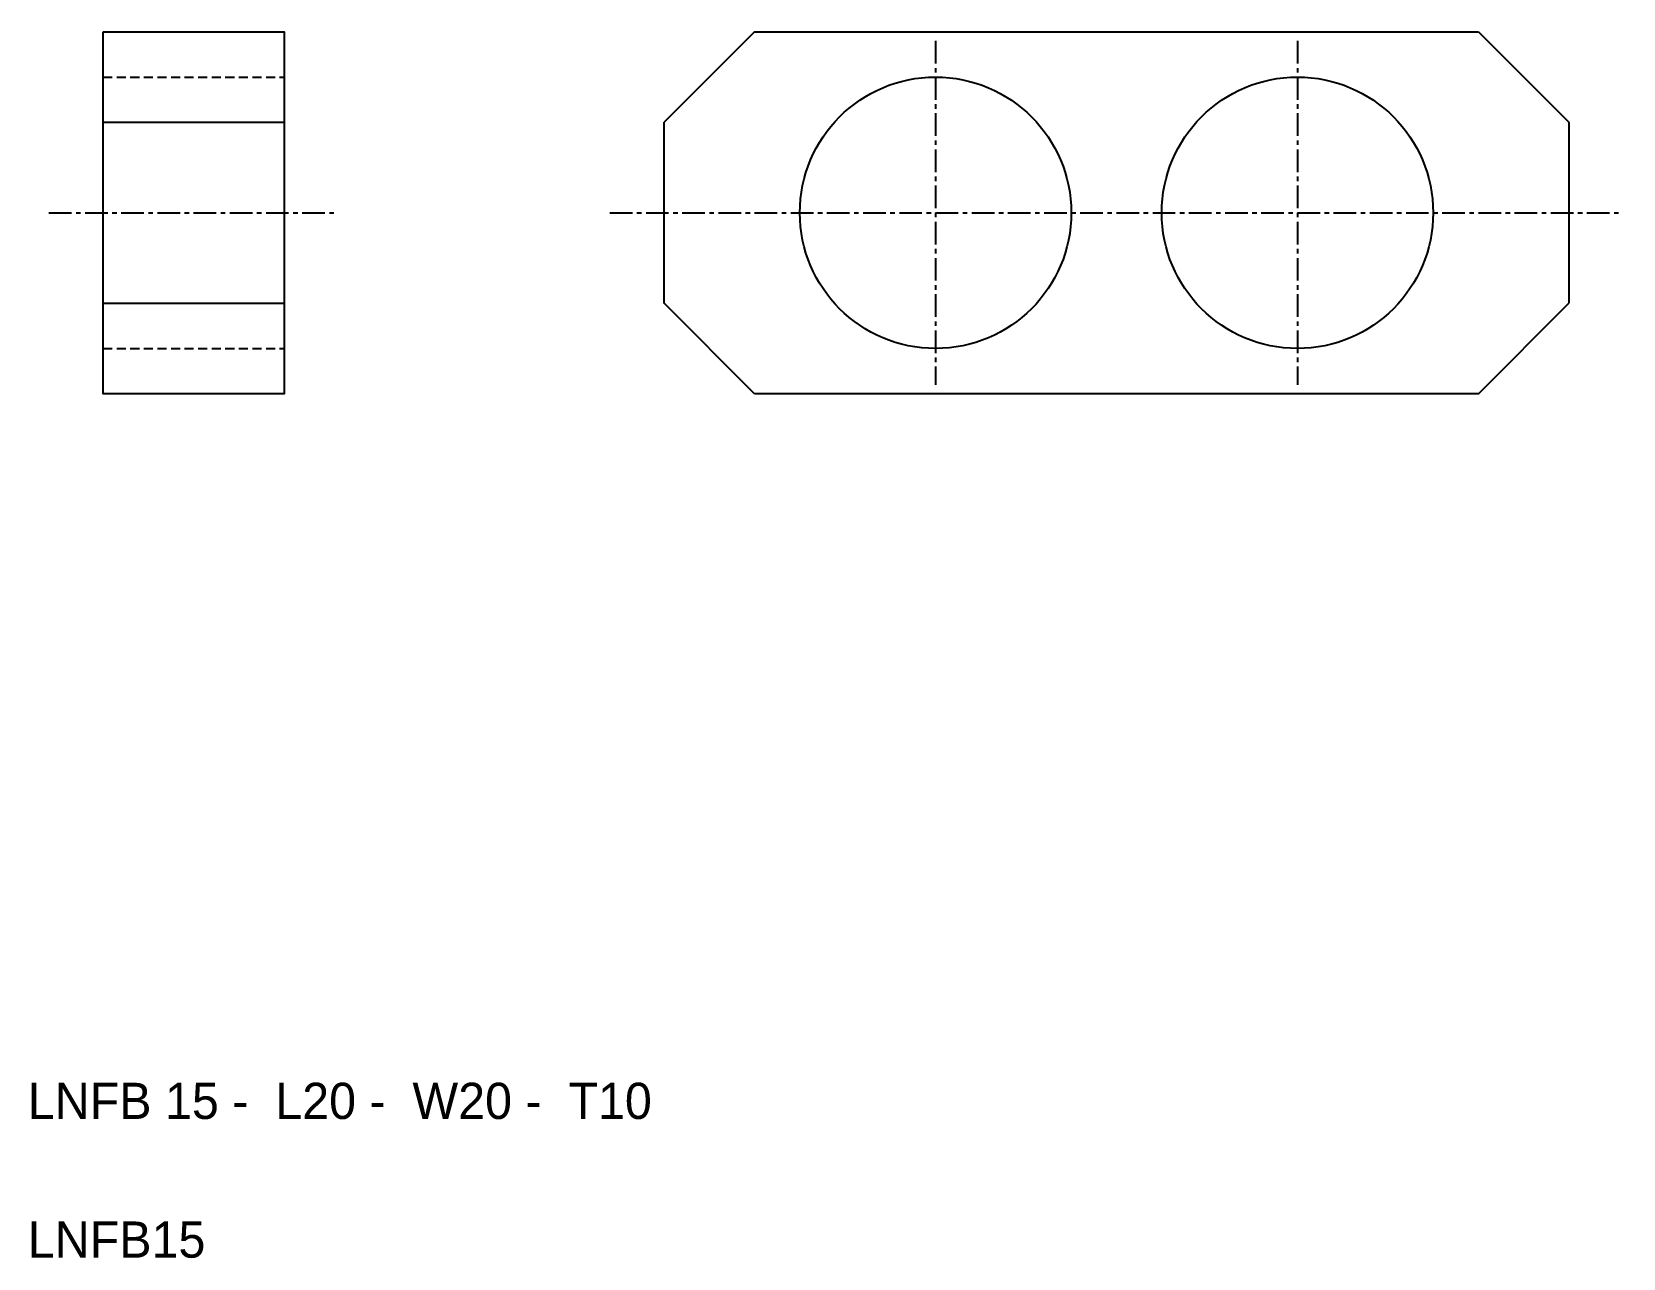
# Model space of a CAD drawing. Extents: x 78.2 to 166.2, y 128.9 to 196.6.
import ezdxf

# ---------------------------------------------------------------- set-up
doc = ezdxf.new("R2010")
doc.units = 0
doc.linetypes.add('CENTER', pattern=[2, 1.25, -0.25, 0.25, -0.25])
doc.linetypes.add('DASHED', pattern=[0.75, 0.5, -0.25])
doc.layers.get('0').update_dxf_attribs({"linetype": 'CONTINUOUS'})
doc.layers.add('CENTER', color=1, linetype='CENTER')

msp = doc.modelspace()

# ---------------------------------------------------------------- linework, layer by layer
at = {"color": 7, "linetype": 'CONTINUOUS'}
for p, q in [((118.176, 196.646), (113.176, 191.646)), ((158.176, 196.646), (163.176, 191.646)), ((82.176, 191.646), (92.176, 191.646)), ((82.176, 181.646), (92.176, 181.646)), ((118.176, 176.646), (113.176, 181.646)), ((158.176, 176.646), (163.176, 181.646))]:
    msp.add_line(p, q, dxfattribs=at)
at = {"color": 3, "linetype": 'DASHED'}
for p, q in [((82.176, 194.146), (92.176, 194.146)), ((82.176, 179.146), (92.176, 179.146))]:
    msp.add_line(p, q, dxfattribs=at)
at = {"color": 7, "linetype": 'CONTINUOUS'}
msp.add_lwpolyline([(82.176, 196.646), (92.176, 196.646), (92.176, 176.646), (82.176, 176.646)], close=True, dxfattribs=at)
for points in [[(118.176, 196.646), (158.176, 196.646)], [(113.176, 181.646), (113.176, 191.646)], [(163.176, 191.646), (163.176, 181.646)], [(158.176, 176.646), (118.176, 176.646)]]:
    msp.add_lwpolyline(points, dxfattribs=at)
for centre in [(128.176, 186.646), (148.176, 186.646)]:
    msp.add_circle(centre, 7.5, dxfattribs=at)
at = {"layer": 'CENTER', "color": 1, "linetype": 'CENTER'}
for p, q in [((128.176, 196.146), (128.176, 177.146)), ((148.176, 196.146), (148.176, 177.146)), ((79.176, 186.646), (95.176, 186.646)), ((110.176, 186.646), (166.176, 186.646))]:
    msp.add_line(p, q, dxfattribs=at)

# ---------------------------------------------------------------- texts
at = {"color": 7, "linetype": 'CONTINUOUS'}
for s, p in [('LNFB 15 -  L20 -  W20 -  T10', (78.014, 136.566)), ('LNFB15', (78.014, 128.9))]:
    msp.add_text(s, height=2, dxfattribs=at).set_placement(p)

doc.saveas('drawing.dxf')
